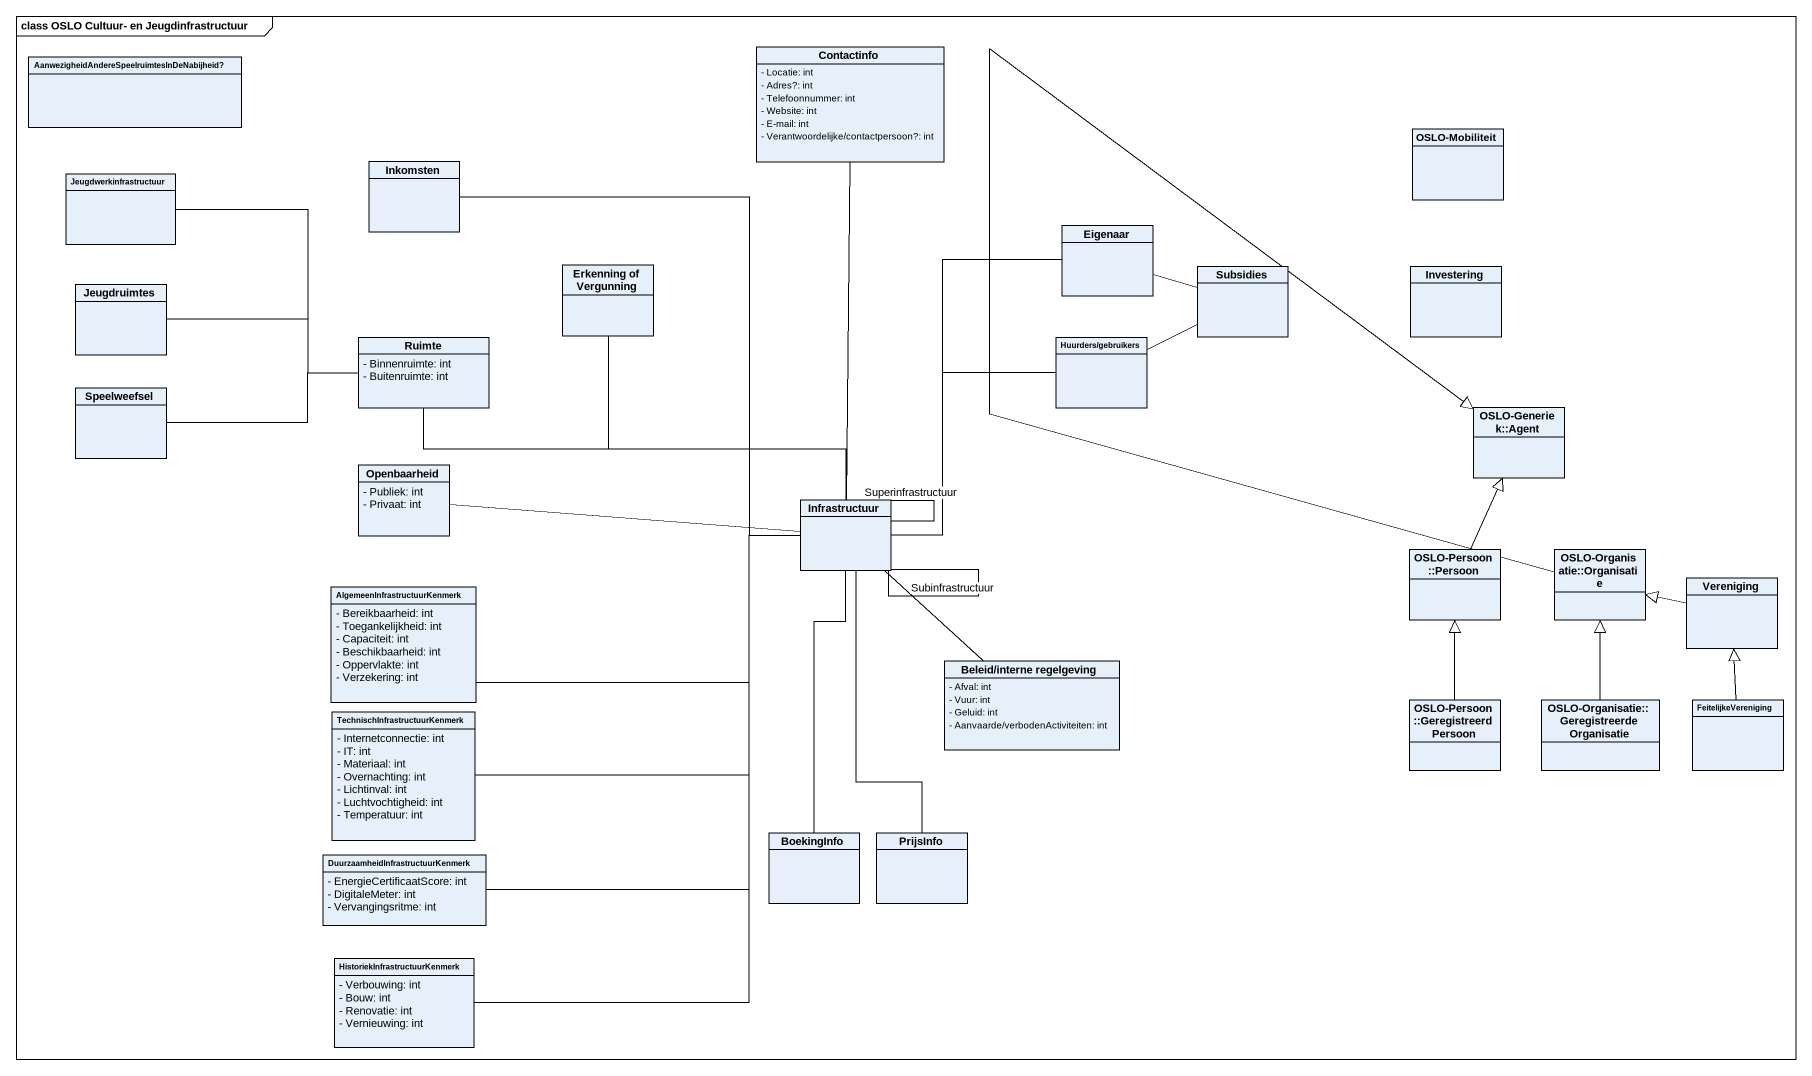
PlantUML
@startuml
mainframe class OSLO Cultuur- en Jeugdinfrastructuur
hide circle
hide empty members
skinparam classAttributeIconSize 0
class "AanwezigheidAndereSpeelruimtesInDeNabijheid?" as AanwezigheidAndereSpeelruimt
class Contactinfo {
  - Locatie: int
  - Adres?: int
  - Telefoonnummer: int
  - Website: int
  - E-mail: int
  - Verantwoordelijke/contactpersoon?: int
}
class Inkomsten
class "OSLO-Mobiliteit" as OSLO_Mobiliteit
class Jeugdwerkinfrastructuur
class Eigenaar
class Jeugdruimtes
class "Erkenning of Vergunning" as Erkenning_of_Vergunning
class Subsidies
class Investering
class Ruimte {
  - Binnenruimte: int
  - Buitenruimte: int
}
class "Huurders/gebruikers" as Huurders_gebruikers
class Speelweefsel
class "OSLO-Generiek::Agent" as OSLO_Generiek_Agent
class Openbaarheid {
  - Publiek: int
  - Privaat: int
}
class Infrastructuur
class "OSLO-Persoon::Persoon" as OSLO_Persoon_Persoon
class "OSLO-Organisatie::Organisatie" as OSLO_Organisatie_Organisatie
class Vereniging
class "AlgemeenInfrastructuurKenmerk" as AlgemeenInfrastructuurKenmer {
  - Bereikbaarheid: int
  - Toegankelijkheid: int
  - Capaciteit: int
  - Beschikbaarheid: int
  - Oppervlakte: int
  - Verzekering: int
}
class "Beleid/interne regelgeving" as Beleid_interne_regelgeving {
  - Afval: int
  - Vuur: int
  - Geluid: int
  - Aanvaarde/verbodenActiviteiten: int
}
class "TechnischInfrastructuurKenmerk" as TechnischInfrastructuurKenme {
  - Internetconnectie: int
  - IT: int
  - Materiaal: int
  - Overnachting: int
  - Lichtinval: int
  - Luchtvochtigheid: int
  - Temperatuur: int
}
class "OSLO-Persoon::GeregistreerdPersoon" as OSLO_Persoon
class "OSLO-Organisatie::GeregistreerdeOrganisatie" as OSLO_Organisatie
class FeitelijkeVereniging
class "DuurzaamheidInfrastructuurKenmerk" as DuurzaamheidInfrastructuurKe {
  - EnergieCertificaatScore: int
  - DigitaleMeter: int
  - Vervangingsritme: int
}
class BoekingInfo
class PrijsInfo
class "HistoriekInfrastructuurKenmerk" as HistoriekInfrastructuurKenme {
  - Verbouwing: int
  - Bouw: int
  - Renovatie: int
  - Vernieuwing: int
}
Contactinfo -- Infrastructuur
Inkomsten -- Infrastructuur
Jeugdwerkinfrastructuur -right- Ruimte
Eigenaar -- Infrastructuur
Jeugdruimtes -right- Ruimte
Erkenning_of_Vergunning -- Infrastructuur
Subsidies -left- Eigenaar
Subsidies -left- Huurders_gebruikers
Ruimte -right- Infrastructuur
Huurders_gebruikers -- Infrastructuur
Speelweefsel -right- Ruimte
Openbaarheid -right- Infrastructuur
Infrastructuur -- Infrastructuur : Subinfrastructuur
Infrastructuur -- Infrastructuur : Superinfrastructuur
Infrastructuur -- PrijsInfo
OSLO_Persoon_Persoon -up-|> OSLO_Generiek_Agent
OSLO_Organisatie_Organisatie -up-|> OSLO_Generiek_Agent
Vereniging -left-|> OSLO_Organisatie_Organisatie
AlgemeenInfrastructuurKenmer -right- Infrastructuur
Beleid_interne_regelgeving -up- Infrastructuur
TechnischInfrastructuurKenme -right- Infrastructuur
OSLO_Persoon -up-|> OSLO_Persoon_Persoon
OSLO_Organisatie -up-|> OSLO_Organisatie_Organisatie
FeitelijkeVereniging -up-|> Vereniging
DuurzaamheidInfrastructuurKe -up- Infrastructuur
BoekingInfo -up- Infrastructuur
HistoriekInfrastructuurKenme -up- Infrastructuur
@enduml
